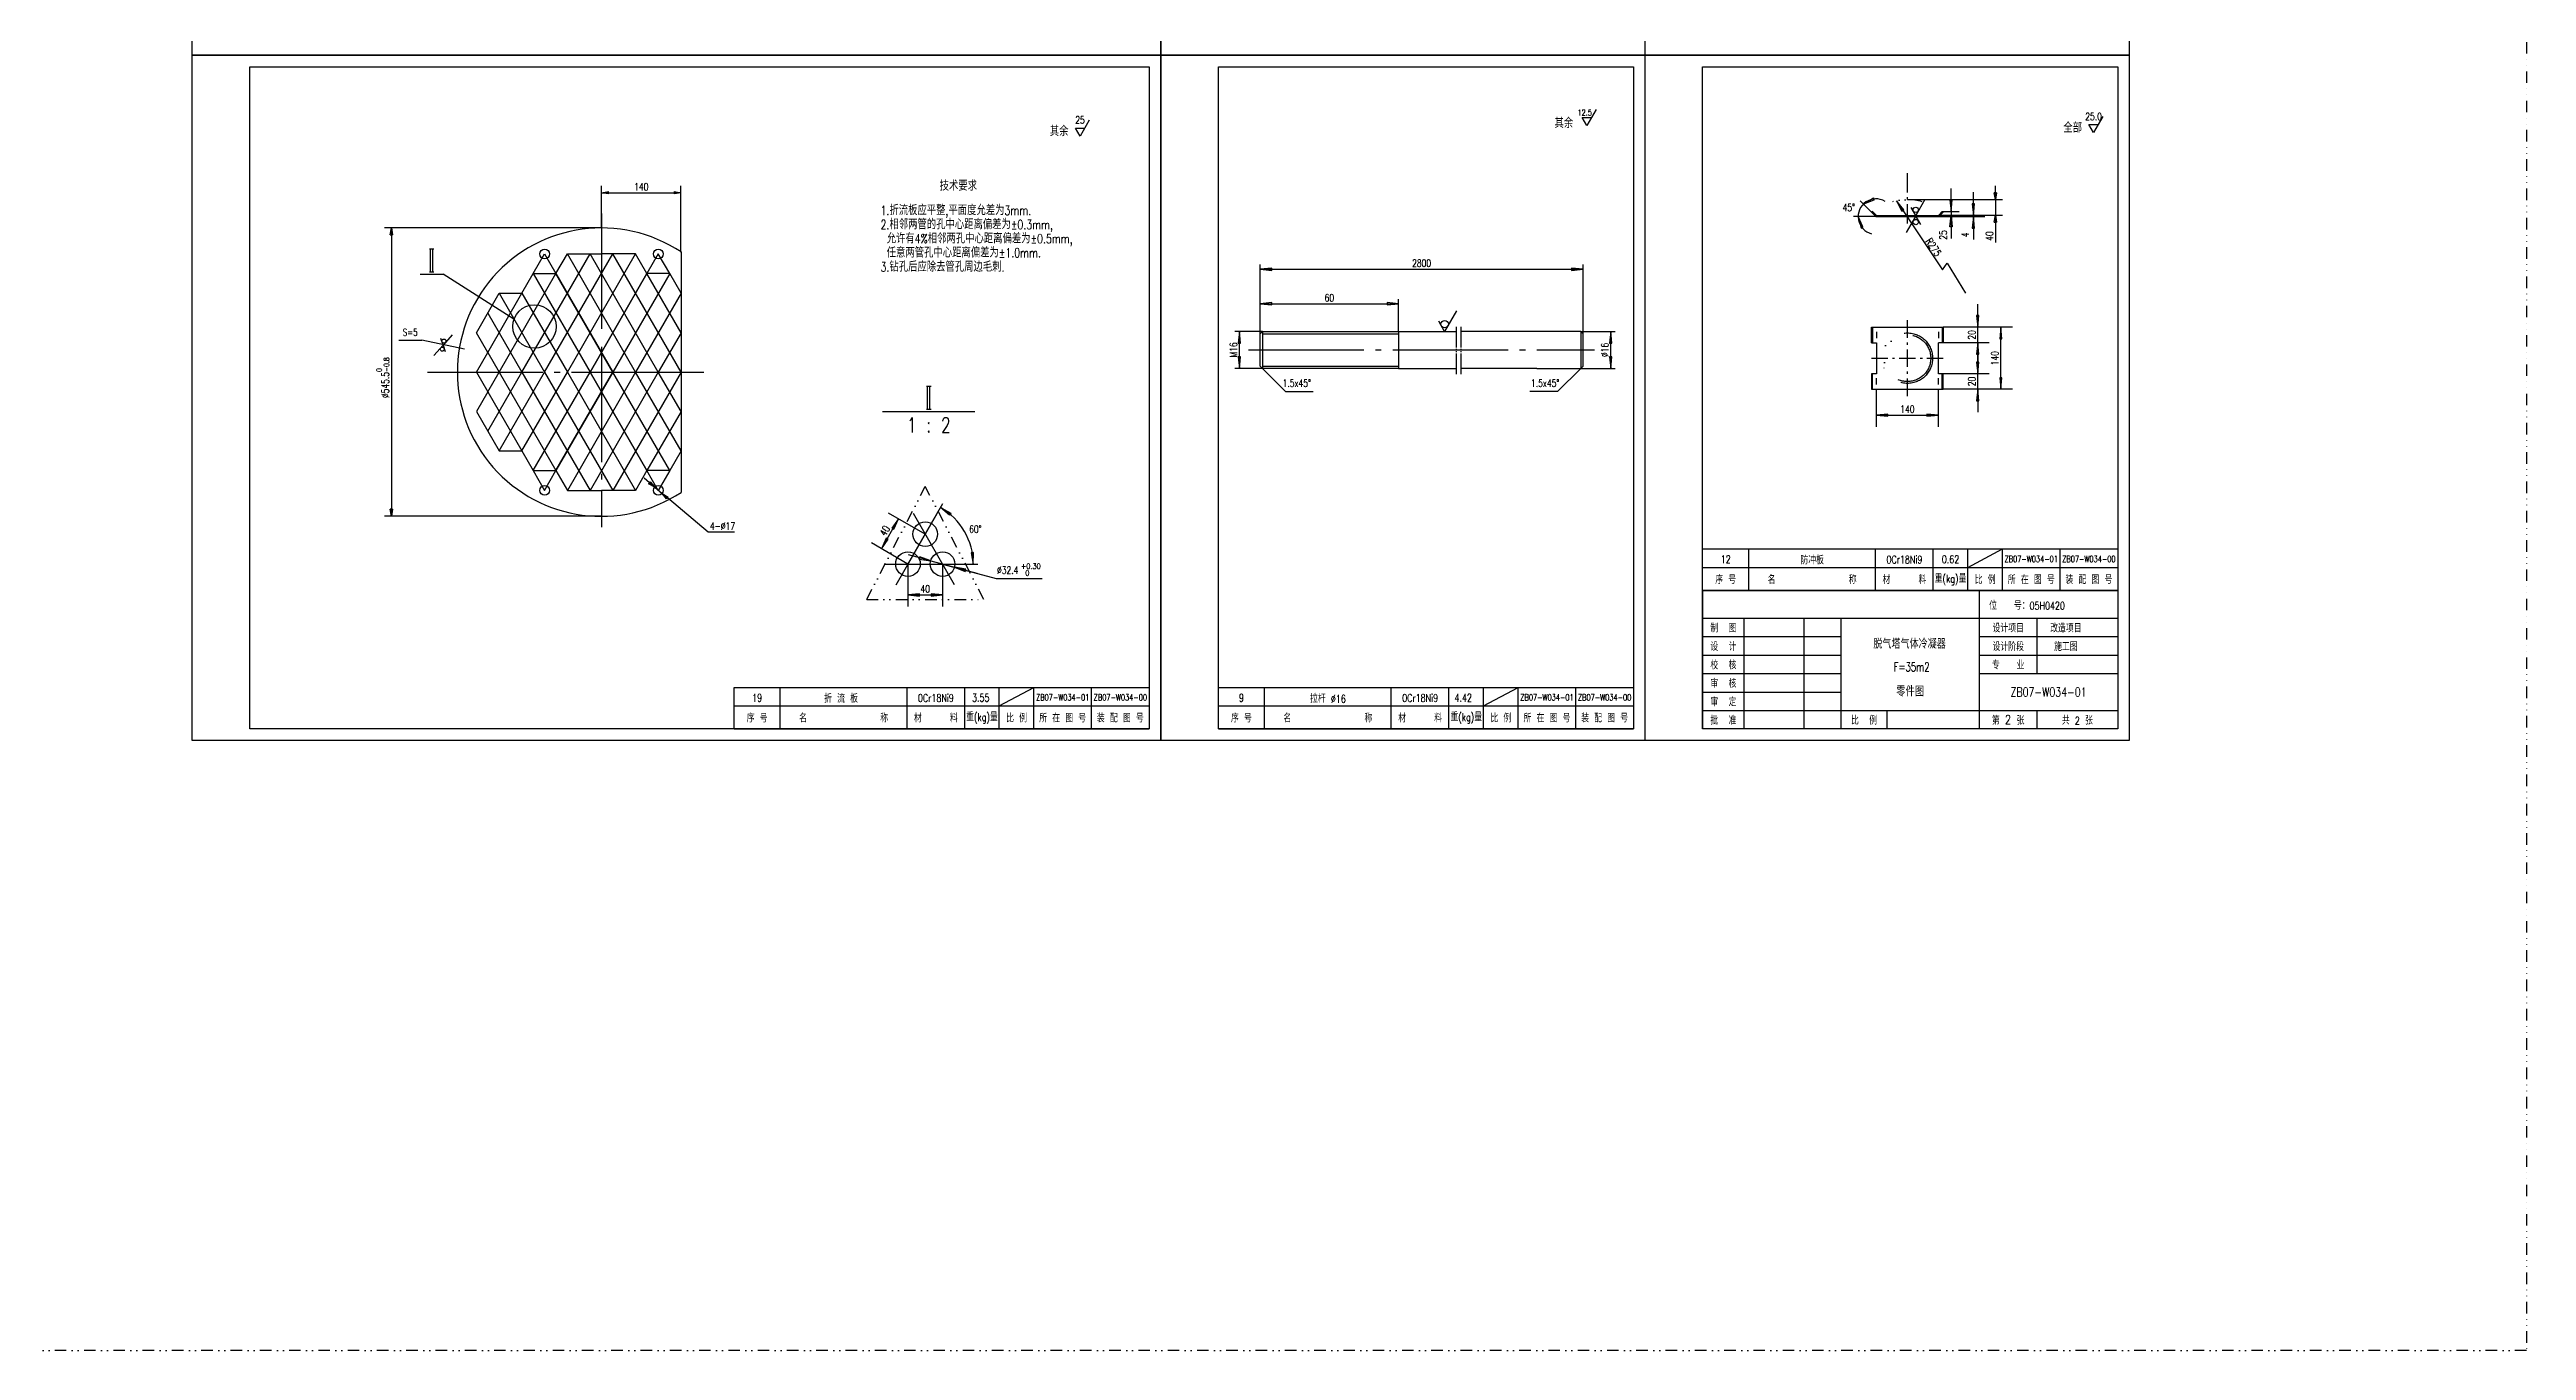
# Model space of a CAD drawing. Header units: millimetres. Extents: x -78 to 2070, y -197 to 1043.
# Drawn here: x 996 to 2070, y -197 to 367 of the extents above; entities that cross this region are included whole.
import ezdxf
from ezdxf.enums import TextEntityAlignment as Align

# ---------------------------------------------------------------- set-up
doc = ezdxf.new("R2010")
doc.units = ezdxf.units.MM
doc.header["$LTSCALE"] = 10
doc.linetypes.add('CENTER', pattern=[6.25, 5, -0.5, 0.25, -0.5])
doc.linetypes.add('DIVIDE', pattern=[1.25, 0.5, -0.25, 0, -0.25, 0, -0.25])
for name, color, linetype in [('1', 2, 'Continuous'), ('2', 1, 'Continuous'), ('4', 2, 'CENTER'), ('6', 6, 'DIVIDE')]:
    doc.layers.add(name, color=color, linetype=linetype)
doc.styles.add('HZ', font='txt', dxfattribs={"width": 0.75, "bigfont": 'hztxt'})
doc.dimstyles.new('机械$0', dxfattribs={"dimtxt": 3.2, "dimasz": 3.001, "dimexe": 3, "dimexo": 0, "dimgap": 1, "dimtad": 1, "dimdsep": 46, "dimtxsty": 'HZ', "dimblk": 'CLOSED', "dimcen": 0, "dimclrd": 256, "dimclre": 256, "dimclrt": 256, "dimadec": 0, "dimazin": 0, "dimtfac": 1, "dimtmove": 0, "dimatfit": 3, "dimldrblk": 'CLOSED', "dimfxl": 0, "dimlwd": -1, "dimlwe": -1, "dimarcsym": 0})
doc.dimstyles.new('机械$3', dxfattribs={"dimtxt": 3.2, "dimasz": 3.001, "dimexe": 3, "dimexo": 0, "dimgap": 1, "dimtad": 1, "dimtoh": 1, "dimdsep": 46, "dimtxsty": 'HZ', "dimblk": 'CLOSED', "dimcen": 0, "dimclrd": 256, "dimclre": 256, "dimclrt": 256, "dimadec": 0, "dimazin": 0, "dimtfac": 1, "dimtmove": 0, "dimatfit": 3, "dimldrblk": 'CLOSED', "dimfxl": 0, "dimlwd": -1, "dimlwe": -1, "dimarcsym": 0})

# ---------------------------------------------------------------- blocks, each defined once
blk = doc.blocks.new('_Closed')
at = {"color": 0, "linetype": 'ByBlock', "lineweight": -2}
for p, q in [((-1, 0.17), (0, 0)), ((-1, 0.17), (-1, -0.17)), ((0, 0), (-1, -0.17)), ((0, 0), (-1, 0))]:
    blk.add_line(p, q, dxfattribs=at)
blk = doc.blocks.new('*D110')
at = {"layer": '1'}
for p, q in [((1801.9, 302), (1843.1, 302)), ((1840.1, 305), (1840.1, 308)), ((1840.1, 302), (1840.1, 295.2)), ((1815.4, 295.2), (1843.1, 295.2)), ((1840.1, 292.2), (1840.1, 283.4))]:
    blk.add_line(p, q, dxfattribs=at)
at = {"layer": 'Defpoints', "color": 0}
for p in [(1801.9, 302), (1840.1, 302), (1815.4, 295.2)]:
    blk.add_point(p, dxfattribs=at)
at = {"layer": '1', "xscale": 3.001, "yscale": 3.001, "zscale": 3.001}
for p, rotation in [((1840.1, 302), 270), ((1840.1, 295.2), 90)]:
    blk.add_blockref('_Closed', p, dxfattribs=dict(at, rotation=rotation))
at = {"layer": '1', "insert": (1837.5, 286.2), "char_height": 3.2, "attachment_point": 5, "rotation": 90, "style": 'HZ'}
blk.add_mtext('40', dxfattribs=at)
blk = doc.blocks.new('*D100')
at = {"layer": '1'}
for p, q in [((1235.6, 289.8), (1141.5, 289.8)), ((1144.5, 286.8), (1144.5, 167.8)), ((1235.6, 164.8), (1141.5, 164.8))]:
    blk.add_line(p, q, dxfattribs=at)
at = {"layer": 'Defpoints', "color": 0}
for p in [(1235.6, 289.8), (1144.5, 164.8), (1235.6, 164.8)]:
    blk.add_point(p, dxfattribs=at)
at = {"layer": '1', "xscale": 3.001, "yscale": 3.001, "zscale": 3.001}
for p, rotation in [((1144.5, 289.8), 90), ((1144.5, 164.8), 270)]:
    blk.add_blockref('_Closed', p, dxfattribs=dict(at, rotation=rotation))
at = {"layer": '1', "insert": (1140.8, 224.8), "char_height": 3.2, "attachment_point": 5, "rotation": 90, "style": 'HZ'}
blk.add_mtext('%%C545.5{\\H0.7x;\\S0^ -0.8;}', dxfattribs=at)
blk = doc.blocks.new('*D113')
at = {"layer": '1'}
for p, q in [((1235.6, 289.7), (1235.6, 308)), ((1238.6, 305), (1267.1, 305)), ((1270.1, 279.3), (1270.1, 308))]:
    blk.add_line(p, q, dxfattribs=at)
at = {"layer": 'Defpoints', "color": 0}
for p in [(1270.1, 305), (1235.6, 289.7), (1270.1, 279.3)]:
    blk.add_point(p, dxfattribs=at)
at = {"layer": '1', "xscale": 3.001, "yscale": 3.001, "zscale": 3.001, "rotation": 180}
blk.add_blockref('_Closed', (1235.6, 305), dxfattribs=at)
at = {"layer": '1', "xscale": 3.001, "yscale": 3.001, "zscale": 3.001}
blk.add_blockref('_Closed', (1270.1, 305), dxfattribs=at)
at = {"layer": '1', "insert": (1252.9, 307.6), "char_height": 3.2, "attachment_point": 5, "style": 'HZ'}
blk.add_mtext('140', dxfattribs=at)
blk = doc.blocks.new('*D114')
at = {"layer": '1'}
for p, q in [((1256.4, 179.2), (1254.1, 181.2)), ((1258.7, 177.3), (1261.9, 174.6)), ((1281.9, 157.9), (1264.2, 172.7)), ((1293.3, 157.9), (1281.9, 157.9))]:
    blk.add_line(p, q, dxfattribs=at)
at = {"layer": 'Defpoints', "color": 0}
for p in [(1258.7, 177.3), (1261.9, 174.6)]:
    blk.add_point(p, dxfattribs=at)
at = {"layer": '1', "xscale": 3.001, "yscale": 3.001, "zscale": 3.001}
for p, rotation in [((1258.7, 177.3), 320.1770966542261), ((1261.9, 174.6), 140.1770966542261)]:
    blk.add_blockref('_Closed', p, dxfattribs=dict(at, rotation=rotation))
at = {"layer": '1', "insert": (1288.1, 160.5), "char_height": 3.2, "attachment_point": 5, "style": 'HZ'}
blk.add_mtext('4-%%C17', dxfattribs=at)

msp = doc.modelspace()

# ---------------------------------------------------------------- linework, layer by layer
at = {"layer": '1'}
for p, q in [((1688.13, 661.556), (1688.13, 67.556)), ((1801.901, 305.103), (1801.902, 313.536)), ((1788.251, 294.67), (1781.418, 301.509)), ((1797.131, 301.51), (1817.131, 271.51)), ((1801.901, 302.103), (1801.901, 303.103)), ((1788.251, 294.67), (1778.583, 294.675)), ((1801.901, 291.67), (1801.901, 300.103)), ((1801.901, 295.17), (1835.551, 295.17)), ((1815.551, 294.67), (1835.551, 294.67)), ((1817.043, 296.862), (1824.359, 296.862)), ((1820.841, 296.862), (1820.841, 295.17)), ((1830.551, 294.67), (1830.551, 295.17)), ((1160.982, 280.676), (1162.982, 280.676)), ((1161.482, 270.676), (1161.482, 280.676)), ((1162.482, 270.676), (1162.482, 280.676)), ((1156.982, 269.676), (1166.982, 269.676)), ((1160.982, 270.676), (1162.982, 270.676)), ((1197.689, 250.217), (1166.982, 269.676)), ((1191.241, 227.223), (1215.896, 269.926)), ((1201.103, 227.223), (1230.689, 278.467)), ((1206.034, 269.926), (1210.965, 278.467)), ((1206.034, 269.926), (1230.689, 227.223)), ((1210.965, 227.223), (1240.551, 278.467)), ((1210.965, 278.467), (1215.896, 269.926)), ((1240.551, 227.223), (1215.896, 269.926)), ((1215.896, 269.926), (1240.551, 227.223)), ((1250.413, 227.223), (1220.827, 278.467)), ((1220.827, 227.223), (1250.413, 278.467)), ((1260.274, 227.223), (1230.689, 278.467)), ((1255.343, 269.926), (1230.689, 227.223)), ((1230.689, 227.223), (1255.343, 269.926)), ((1270.136, 227.223), (1240.551, 278.467)), ((1265.205, 269.926), (1240.551, 227.223)), ((1260.274, 278.467), (1255.343, 269.926)), ((1270.136, 244.304), (1255.343, 269.926)), ((1265.205, 269.926), (1260.274, 278.467)), ((1521.259, 243.839), (1521.259, 273.839)), ((1521.259, 271.839), (1661.259, 271.839)), ((1661.259, 244.839), (1661.259, 273.839)), ((1817.131, 271.51), (1819.131, 274.51)), ((1819.131, 274.51), (1827.131, 261.51)), ((1186.31, 235.763), (1201.103, 261.385)), ((1191.241, 261.385), (1210.965, 227.223)), ((1201.103, 261.385), (1220.827, 227.223)), ((1270.136, 261.385), (1250.413, 227.223)), ((1521.259, 243.839), (1521.259, 258.839)), ((1581.259, 244.839), (1581.259, 258.839)), ((1661.259, 243.839), (1661.259, 259.839)), ((1186.31, 252.845), (1201.103, 227.223)), ((1521.259, 256.839), (1581.259, 256.839)), ((1601.259, 244.839), (1598.674, 249.321)), ((1606.434, 253.799), (1601.259, 244.839)), ((1801.902, 242.089), (1801.902, 249.722)), ((1147.687, 241.016), (1157.687, 241.016)), ((1176.166, 237.191), (1157.687, 241.016)), ((1270.136, 244.304), (1260.274, 227.223)), ((1522.259, 244.839), (1510.259, 244.839)), ((1512.259, 228.839), (1512.259, 244.839)), ((1522.259, 243.839), (1581.259, 243.839)), ((1660.259, 244.839), (1675.259, 244.839)), ((1673.259, 228.839), (1673.259, 244.839)), ((1801.901, 229.455), (1801.902, 237.089)), ((1801.902, 239.089), (1801.902, 240.089)), ((1847.437, 246.722), (1817.437, 246.722)), ((1837.437, 239.997), (1817.437, 239.997)), ((1832.437, 239.997), (1832.437, 246.722)), ((1842.437, 219.822), (1842.437, 246.722)), ((1186.31, 235.763), (1191.241, 227.223)), ((1186.31, 201.601), (1201.103, 227.223)), ((1186.31, 218.682), (1191.241, 227.223)), ((1191.241, 193.06), (1210.965, 227.223)), ((1191.241, 227.223), (1215.896, 184.519)), ((1201.103, 193.06), (1220.827, 227.223)), ((1201.103, 227.223), (1230.689, 175.978)), ((1206.034, 184.519), (1230.689, 227.223)), ((1210.965, 227.223), (1240.551, 175.978)), ((1240.551, 227.223), (1215.896, 184.519)), ((1215.896, 184.519), (1240.551, 227.223)), ((1250.413, 227.223), (1220.827, 175.978)), ((1220.827, 227.223), (1250.413, 175.978)), ((1230.689, 227.223), (1240.551, 227.223)), ((1230.689, 227.223), (1240.551, 227.223)), ((1255.343, 184.519), (1230.689, 227.223)), ((1260.274, 227.223), (1230.689, 175.978)), ((1230.689, 227.223), (1255.343, 184.519)), ((1240.551, 227.223), (1250.413, 227.223)), ((1240.551, 227.223), (1250.413, 227.223)), ((1265.205, 184.519), (1240.551, 227.223)), ((1270.136, 227.223), (1240.551, 175.978)), ((1250.413, 227.223), (1260.274, 227.223)), ((1250.413, 227.223), (1260.274, 227.223)), ((1270.136, 193.06), (1250.413, 227.223)), ((1260.274, 227.223), (1270.136, 227.223)), ((1260.274, 227.223), (1270.136, 227.223)), ((1270.136, 210.141), (1260.274, 227.223)), ((1270.136, 227.223), (1279.998, 227.223)), ((1270.136, 227.223), (1279.998, 227.223)), ((1522.259, 228.839), (1510.259, 228.839)), ((1522.259, 229.839), (1581.259, 229.839)), ((1660.259, 228.839), (1675.259, 228.839)), ((1786.364, 233.272), (1793.389, 233.272)), ((1795.389, 233.272), (1796.389, 233.272)), ((1798.389, 233.272), (1805.413, 233.272)), ((1801.901, 226.455), (1801.901, 227.455)), ((1807.413, 233.272), (1808.413, 233.272)), ((1810.413, 233.272), (1817.437, 233.272)), ((1837.437, 226.547), (1817.437, 226.547)), ((1832.437, 219.822), (1832.437, 226.547)), ((1186.31, 218.682), (1201.103, 193.06)), ((1376.554, 221.115), (1378.554, 221.115)), ((1377.054, 211.115), (1377.054, 221.115)), ((1378.054, 211.115), (1378.054, 221.115)), ((1788.451, 203.568), (1788.451, 219.822)), ((1801.901, 216.822), (1801.901, 224.455)), ((1815.351, 203.568), (1815.351, 219.822)), ((1847.437, 219.822), (1817.437, 219.822)), ((1270.136, 210.141), (1255.343, 184.519)), ((1376.554, 211.115), (1378.554, 211.115)), ((1788.451, 208.568), (1815.351, 208.568)), ((1206.034, 184.519), (1210.965, 175.978)), ((1210.965, 175.978), (1215.896, 184.519)), ((1260.274, 175.978), (1255.343, 184.519)), ((1265.205, 184.519), (1260.274, 175.978)), ((1356.982, 150.671), (1364.482, 163.661)), ((1376.029, 156.995), (1360.152, 166.161)), ((1368.529, 144.004), (1383.701, 170.271)), ((1368.529, 144.004), (1352.652, 153.171)), ((1733.13, 132.556), (1733.13, 150.556)), ((1788.13, 132.556), (1788.13, 150.556)), ((1813.13, 132.556), (1813.13, 150.556)), ((1828.13, 132.556), (1828.13, 150.556)), ((1828.13, 142.556), (1843.13, 150.556)), ((1843.13, 132.556), (1843.13, 150.556)), ((1868.13, 132.556), (1868.13, 150.556)), ((1368.529, 144.004), (1368.529, 125.671)), ((1368.529, 144.004), (1398.862, 144.004)), ((1378.377, 145.385), (1388.681, 142.624)), ((1383.529, 144.004), (1383.529, 125.671)), ((1383.529, 144.004), (1406.711, 137.793)), ((1713.13, 142.556), (1893.13, 142.556)), ((1368.529, 130.671), (1383.529, 130.671)), ((1406.711, 137.793), (1426.711, 137.793)), ((1416.229, 137.793), (1424.586, 137.793)), ((1893.13, 132.556), (1713.13, 132.556)), ((1893.13, 132.556), (1713.13, 132.556)), ((1833.13, 72.556), (1833.13, 132.556)), ((1713.13, 120.556), (1893.13, 120.556)), ((1731.13, 72.556), (1731.13, 120.556)), ((1757.13, 72.556), (1757.13, 120.556)), ((1773.13, 72.556), (1773.13, 120.556)), ((1858.13, 96.556), (1858.13, 120.556)), ((1713.13, 112.556), (1773.13, 112.556)), ((1833.13, 112.556), (1893.13, 112.556)), ((1713.13, 104.556), (1773.13, 104.556)), ((1833.13, 104.556), (1893.13, 104.556)), ((1313.13, 72.556), (1313.13, 90.556)), ((1368.13, 72.556), (1368.13, 90.556)), ((1393.13, 72.556), (1393.13, 90.556)), ((1408.13, 72.556), (1408.13, 90.556)), ((1408.13, 82.556), (1423.13, 90.556)), ((1423.13, 72.556), (1423.13, 90.556)), ((1448.13, 72.556), (1448.13, 90.556)), ((1523.13, 72.556), (1523.13, 90.556)), ((1578.13, 72.556), (1578.13, 90.556)), ((1603.13, 72.556), (1603.13, 90.556)), ((1618.13, 72.556), (1618.13, 90.556)), ((1618.13, 82.556), (1633.13, 90.556)), ((1633.13, 72.556), (1633.13, 90.556)), ((1658.13, 72.556), (1658.13, 90.556)), ((1713.13, 96.556), (1773.13, 96.556)), ((1713.13, 88.556), (1773.13, 88.556)), ((1833.13, 96.556), (1893.13, 96.556)), ((1293.13, 82.556), (1473.13, 82.556)), ((1503.13, 82.556), (1683.13, 82.556)), ((1713.13, 80.556), (1893.13, 80.556)), ((1793.13, 72.556), (1793.13, 80.556)), ((1858.13, 72.556), (1858.13, 80.556))]:
    msp.add_line(p, q, dxfattribs=at)
for points in [[(1058.13, 364.556), (1058.13, 661.556), (1478.13, 661.556), (1478.13, 364.556)], [(1478.13, 364.556), (1478.13, 661.556), (1898.13, 661.556), (1898.13, 364.556)], [(1058.13, 67.556), (1058.13, 364.556), (1478.13, 364.556), (1478.13, 67.556)], [(1478.13, 67.556), (1478.13, 364.556), (1898.13, 364.556), (1898.13, 67.556)], [(1782.831, 300.094), (1787.267, 302.778), (1787.387, 301.785)], [(1780.583, 294.674), (1781.817, 289.638), (1782.604, 290.254)], [(1382.7, 168.539), (1387.115, 166.048), (1386.47, 165.284)], [(1396.862, 144.004), (1396.913, 149.073), (1395.929, 148.897)]]:
    msp.add_lwpolyline(points, close=True, dxfattribs=at)
for points in [[(1447.13, 336.485), (1443.13, 329.556), (1441.13, 333.021), (1445.13, 333.021)], [(1666.926, 341.049), (1662.926, 334.121), (1660.926, 337.585), (1664.926, 337.585)], [(1886.655, 338.017), (1882.655, 331.089), (1880.655, 334.553), (1884.655, 334.553)], [(1886.655, 338.017), (1882.655, 331.089), (1880.655, 334.553), (1884.655, 334.553)], [(1797.131, 301.51), (1799.488, 297.073), (1800.32, 297.627), (1797.131, 301.51)], [(1809.551, 302.098), (1805.551, 295.17), (1803.551, 298.634)], [(1820.841, 296.862), (1821.341, 301.862), (1820.341, 301.862), (1820.841, 296.862), (1820.841, 306.862)], [(1830.551, 295.17), (1831.051, 300.17), (1830.051, 300.17), (1830.551, 295.17), (1830.551, 305.17)], [(1801.551, 287.741), (1805.551, 294.67), (1807.551, 291.206)], [(1820.841, 295.17), (1821.341, 290.17), (1820.341, 290.17), (1820.841, 295.17), (1820.841, 285.17)], [(1830.551, 294.67), (1830.051, 289.67), (1831.051, 289.67), (1830.551, 294.67), (1830.551, 284.67)], [(1521.259, 271.839), (1526.259, 271.339), (1526.259, 272.339), (1521.259, 271.839)], [(1661.259, 271.839), (1656.259, 272.339), (1656.259, 271.339), (1661.259, 271.839)], [(1521.259, 256.839), (1526.259, 256.339), (1526.259, 257.339), (1521.259, 256.839)], [(1581.259, 256.839), (1576.259, 257.339), (1576.259, 256.339), (1581.259, 256.839)], [(1832.437, 246.722), (1832.937, 251.722), (1831.937, 251.722), (1832.437, 246.722), (1832.437, 256.722)], [(1162.936, 234.466), (1166.927, 238.946), (1167.869, 236.098)], [(1170.918, 243.426), (1166.927, 238.946), (1165.985, 241.794)], [(1512.259, 244.839), (1511.759, 239.839), (1512.759, 239.839), (1512.259, 244.839)], [(1673.259, 244.839), (1672.759, 239.839), (1673.759, 239.839), (1673.259, 244.839)], [(1832.437, 239.997), (1831.937, 234.997), (1832.937, 234.997), (1832.437, 239.997), (1832.437, 229.997)], [(1832.437, 226.547), (1832.937, 231.547), (1831.937, 231.547), (1832.437, 226.547), (1832.437, 236.547)], [(1842.437, 246.722), (1841.937, 241.722), (1842.937, 241.722), (1842.437, 246.722)], [(1512.259, 228.839), (1512.759, 233.839), (1511.759, 233.839), (1512.259, 228.839)], [(1522.259, 228.839), (1532.259, 218.839), (1544.259, 218.839)], [(1660.259, 228.839), (1650.259, 218.839), (1638.259, 218.839)], [(1673.259, 228.839), (1673.759, 233.839), (1672.759, 233.839), (1673.259, 228.839)], [(1832.437, 219.822), (1831.937, 214.822), (1832.937, 214.822), (1832.437, 219.822), (1832.437, 209.822)], [(1842.437, 219.822), (1842.937, 224.822), (1841.937, 224.822), (1842.437, 219.822)], [(1788.451, 208.568), (1793.451, 208.068), (1793.451, 209.068), (1788.451, 208.568)], [(1815.351, 208.568), (1810.351, 209.068), (1810.351, 208.068), (1815.351, 208.568)], [(1364.482, 163.661), (1361.549, 159.581), (1362.415, 159.081), (1364.482, 163.661)], [(1356.982, 150.671), (1359.915, 154.751), (1359.049, 155.251), (1356.982, 150.671)], [(1378.377, 145.385), (1373.677, 147.162), (1373.418, 146.196), (1378.377, 145.385), (1368.718, 147.973)], [(1388.681, 142.624), (1393.381, 140.847), (1393.64, 141.813), (1388.681, 142.624), (1398.34, 140.036)], [(1368.529, 130.671), (1373.529, 130.171), (1373.529, 131.171), (1368.529, 130.671)], [(1383.529, 130.671), (1378.529, 131.171), (1378.529, 130.171), (1383.529, 130.671)]]:
    msp.add_lwpolyline(points, dxfattribs=at)
for centre, radius in [((1805.551, 297.57), 1.155), ((1805.551, 292.27), 1.155), ((1206.539, 247.002), 9.415), ((1601.26, 248.039), 1.6), ((1166.562, 237.183), 0.866), ((1167.292, 240.709), 0.866)]:
    msp.add_circle(centre, radius, dxfattribs=at)
for centre, radius, start, end in [((1788.251, 294.67), 7.668, 58.884201, 256.115784), ((1368.529, 144.004), 28.333, 0, 60)]:
    msp.add_arc(centre, radius, start, end, dxfattribs=at)
at = {"layer": '2'}
for p, q in [((1786.758, 296.862), (1786.364, 296.556)), ((1786.364, 296.556), (1788.251, 294.67)), ((1786.758, 296.862), (1788.451, 295.17)), ((1788.251, 294.67), (1815.551, 294.67)), ((1788.451, 295.17), (1815.351, 295.17)), ((1815.351, 295.17), (1817.043, 296.862)), ((1815.551, 294.67), (1817.437, 296.556)), ((1817.043, 296.862), (1817.437, 296.556)), ((1270.136, 279.327), (1270.136, 175.118)), ((1522.259, 244.839), (1522.259, 228.839)), ((1581.259, 244.839), (1606.259, 244.839)), ((1641.259, 244.839), (1608.259, 244.839)), ((1660.259, 244.839), (1641.259, 244.839)), ((1660.259, 244.839), (1660.259, 228.839)), ((1661.259, 243.839), (1660.259, 244.839)), ((1661.259, 229.839), (1661.259, 243.839)), ((1786.364, 246.722), (1817.437, 246.722)), ((1786.364, 239.997), (1786.364, 246.722)), ((1786.364, 239.997), (1788.451, 239.997)), ((1786.758, 246.722), (1786.758, 239.997)), ((1788.451, 244.722), (1788.451, 241.997)), ((1788.451, 239.997), (1788.451, 226.547)), ((1815.351, 244.722), (1815.351, 241.997)), ((1817.437, 239.997), (1815.351, 239.997)), ((1815.351, 226.547), (1815.351, 239.997)), ((1817.043, 246.722), (1817.043, 239.997)), ((1817.437, 246.722), (1817.437, 239.997)), ((1581.259, 228.839), (1606.259, 228.839)), ((1641.259, 228.839), (1608.259, 228.839)), ((1641.259, 228.839), (1660.259, 228.839)), ((1660.259, 228.839), (1661.259, 229.839)), ((1786.364, 226.547), (1786.364, 219.822)), ((1788.451, 226.547), (1786.364, 226.547)), ((1786.758, 219.822), (1786.758, 226.547)), ((1817.437, 226.547), (1815.351, 226.547)), ((1817.043, 219.822), (1817.043, 226.547)), ((1817.437, 219.822), (1817.437, 226.547)), ((1786.364, 219.822), (1817.437, 219.822)), ((1788.451, 221.822), (1788.451, 224.547)), ((1815.351, 221.822), (1815.351, 224.547)), ((1357.554, 210.115), (1397.554, 210.115)), ((1713.13, 150.556), (1893.13, 150.556)), ((1503.13, 72.556), (1503.13, 132.556)), ((1713.13, 132.556), (1893.13, 132.556)), ((1713.13, 132.556), (1713.13, 72.556)), ((1713.13, 132.556), (1893.13, 132.556)), ((1713.13, 132.556), (1893.13, 132.556)), ((1713.13, 132.556), (1893.13, 132.556)), ((1713.13, 132.556), (1893.13, 132.556)), ((1713.13, 132.556), (1893.13, 132.556)), ((1713.13, 132.556), (1893.13, 132.556)), ((1893.13, 132.556), (1893.13, 72.556)), ((1293.13, 90.556), (1473.13, 90.556)), ((1293.13, 72.556), (1293.13, 90.556)), ((1503.13, 90.556), (1683.13, 90.556)), ((1503.13, 72.556), (1503.13, 90.556)), ((1293.13, 72.556), (1473.13, 72.556)), ((1503.13, 72.556), (1683.13, 72.556))]:
    msp.add_line(p, q, dxfattribs=at)
for points in [[(1083.13, 72.556), (1083.13, 359.556), (1473.13, 359.556), (1473.13, 72.556)], [(1503.13, 72.556), (1503.13, 359.556), (1683.13, 359.556), (1683.13, 72.556)], [(1713.13, 72.556), (1713.13, 359.556), (1893.13, 359.556), (1893.13, 72.556)], [(1521.259, 243.839), (1522.259, 244.839), (1581.259, 244.839), (1581.259, 228.839), (1522.259, 228.839), (1521.259, 229.839)]]:
    msp.add_lwpolyline(points, close=True, dxfattribs=at)
for points in [[(1181.379, 227.223), (1186.31, 235.763), (1181.379, 244.304), (1191.241, 261.385), (1201.103, 261.385), (1206.034, 269.926), (1215.896, 269.926), (1220.827, 278.467), (1235.62, 278.467)], [(1270.136, 261.385), (1265.205, 269.926), (1255.343, 269.926), (1250.413, 278.467), (1235.62, 278.467)], [(1181.379, 227.223), (1186.31, 218.682), (1181.379, 210.141), (1191.241, 193.06), (1201.103, 193.06), (1206.034, 184.519), (1215.896, 184.519), (1220.827, 175.978), (1235.62, 175.978)], [(1270.136, 193.06), (1265.205, 184.519), (1255.343, 184.519), (1250.413, 175.978), (1235.62, 175.978)], [(1270.136, 193.06), (1265.205, 184.519), (1255.343, 184.519), (1250.413, 175.978), (1235.62, 175.978)]]:
    msp.add_lwpolyline(points, dxfattribs=at)
for centre, radius in [((1210.965, 278.467), 2.096), ((1260.274, 278.467), 2.096), ((1210.965, 175.978), 2.096), ((1260.274, 175.978), 2.096), ((1376.029, 156.995), 5.333), ((1368.529, 144.004), 5.333), ((1383.529, 144.004), 5.333)]:
    msp.add_circle(centre, radius, dxfattribs=at)
msp.add_arc((1235.62, 227.223), 62.5, 56.477236, 303.522764, dxfattribs=at)
at = {"layer": '4'}
for p, q in [((1235.62, 295.948), (1235.62, 241.345)), ((1235.62, 238.145), (1235.62, 160.005)), ((1516.259, 236.839), (1666.259, 236.839)), ((1160.178, 227.223), (1268.906, 227.223)), ((1363.362, 135.055), (1381.196, 165.944)), ((1388.696, 135.055), (1370.862, 165.944)), ((1358.196, 144.004), (1393.862, 144.004))]:
    msp.add_line(p, q, dxfattribs=at)
at = {"layer": '6'}
for p, q in [((1606.257, 236.339), (1606.257, 235.839)), ((1606.258, 237.339), (1606.258, 236.839)), ((1608.257, 236.339), (1608.257, 235.839)), ((1608.258, 237.339), (1608.258, 236.839)), ((1350.631, 128.671), (1376.029, 177.661)), ((1401.427, 128.671), (1376.029, 177.661)), ((1350.631, 128.671), (1401.427, 128.671))]:
    msp.add_line(p, q, dxfattribs=at)
at = {"layer": '6', "ltscale": 2}
for p, q in [((1606.259, 246.839), (1606.258, 237.839)), ((1608.259, 246.839), (1608.258, 237.839)), ((1606.257, 235.339), (1606.256, 226.339)), ((1608.257, 235.339), (1608.256, 226.339))]:
    msp.add_line(p, q, dxfattribs=at)
at = {"layer": '6'}
msp.add_lwpolyline([(-77.797, 1043.386), (2070.367, 1043.386), (2070.367, -196.857), (-77.797, -196.857)], close=True, dxfattribs=at)
at = {"layer": '6', "ltscale": 4}
for radius in [10.95, 10.15]:
    msp.add_circle((1801.901, 233.272), radius, dxfattribs=at)
at = {"layer": '6'}
msp.add_arc((1801.901, 276.97), 25, 75, 105, dxfattribs=at)

# ---------------------------------------------------------------- texts
at = {"layer": '1', "style": 'HZ', "width": 0.75}
for s, height, p in [('其余', 4, (1438.13, 329.556)), ('其余', 4, (1656.992, 333.079)), ('全部', 4, (1877.655, 331.089)), ('全部', 4, (1877.655, 331.089)), ('45%%d', 3.2, (1779.169, 297.008))]:
    msp.add_text(s, height=height, dxfattribs=at).set_placement(p, align=Align.RIGHT)
for s, height, p in [('25', 3.2, (1443.13, 334.956)), ('12.5', 2.5, (1661.992, 338.479)), ('25.0', 3.2, (1882.655, 336.489)), ('25.0', 3.2, (1882.655, 336.489)), ('2800', 3.2, (1591.259, 272.839)), ('60', 3.2, (1551.259, 257.839)), ('S=5', 3.04, (1152.686, 243.017)), ('1 : 2', 6.4, (1377.554, 201.115)), ('140', 3.2, (1801.901, 209.568)), ('40', 3.2, (1376.029, 131.671))]:
    msp.add_text(s, height=height, dxfattribs=at).set_placement(p, align=Align.CENTER)
for s, height, p in [('技术要求', 4, (1382.277, 305.917)), ('2.相邻两管的孔中心距离偏差为%%p0.3mm,', 4, (1356.638, 289.202)), ('1.折流板应平整,平面度允差为3mm.', 4, (1356.638, 295.327)), (' 任意两管孔中心距离偏差为%%p1.0mm.', 4, (1356.638, 276.952)), (' 允许有4%相邻两孔中心距离偏差为%%P0.5mm,', 4, (1356.638, 283.077)), ('3.钻孔后应除去管孔周边毛刺.', 4, (1356.638, 270.827)), ('1.5x45%%d', 3.2, (1531.004, 220.839)), ('1.5x45%%d', 3.2, (1638.714, 220.839)), ('60%%d', 3.2, (1395.067, 157.569)), ('%%C32.4', 3.2, (1407.144, 139.793)), ('+0.30', 2.4, (1417.482, 141.893)), (' 0', 2.4, (1417.482, 138.993)), ('ZB07-W034-01', 2.8, (1844.071, 144.848)), ('ZB07-W034-00', 2.8, (1869.071, 144.848)), ('ZB07-W034-01', 2.8, (1424.071, 84.848)), ('ZB07-W034-00', 2.8, (1449.071, 84.848)), ('ZB07-W034-01', 2.8, (1634.071, 84.848)), ('ZB07-W034-00', 2.8, (1659.071, 84.848))]:
    msp.add_text(s, height=height, dxfattribs=at).set_placement(p)
for s, rotation, p in [('R275', 303.69, (1811.906, 280.506)), ('25', 90, (1819.022, 286.67)), ('4', 90, (1828.551, 286.67)), ('M16', 90, (1511.259, 236.839)), ('%%C16', 90, (1672.259, 236.839)), ('20', 90, (1831.437, 243.36)), ('140', 90, (1841.437, 233.272)), ('20', 90, (1831.437, 223.185)), ('40', 60, (1359.866, 157.666))]:
    msp.add_text(s, height=3.2, rotation=rotation, dxfattribs=at).set_placement(p, align=Align.CENTER)
at = {"layer": '1', "style": 'HZ'}
for s, height, width, p in [('12', 3.36, 0.75, (1723.13, 146.056)), ('防冲板', 3.36, 0.75, (1760.63, 146.056)), ('0Cr18Ni9', 3.36, 0.75, (1800.63, 146.056)), ('重(kg)量', 3.36, 0.75, (1820.63, 137.556)), ('0.62', 3.36, 0.75, (1820.63, 146.056)), ('序 号', 3.36, 0.75, (1723.13, 137.556)), ('名             称', 3.36, 0.75, (1760.63, 137.556)), ('材     料', 3.36, 0.75, (1800.63, 137.556)), ('比 例', 3.36, 0.75, (1835.63, 137.556)), ('所 在 图 号', 3.36, 0.75, (1855.63, 137.556)), ('装 配 图 号', 3.36, 0.75, (1880.63, 137.556)), ('制  图', 3.36, 0.75, (1722.13, 116.556)), ('位   号：05H0420', 3.36, 0.75, (1853.804, 126.405)), ('设计项目', 3.36, 0.75, (1845.63, 116.556)), ('改造项目', 3.36, 0.75, (1870.63, 116.556)), ('设  计', 3.36, 0.75, (1722.13, 108.556)), ('脱气塔气体冷凝器', 3.875, 0.75, (1802.849, 109.777)), ('设计阶段', 3.36, 0.75, (1845.63, 108.556)), ('施工图', 3.36, 0.75, (1870.63, 108.556)), ('校  核', 3.36, 0.75, (1722.13, 100.556)), ('F=35m2', 3.8858, 0.7, (1803.758, 99.469)), ('专   业', 3.36, 0.75, (1845.63, 100.556)), ('19', 3.36, 0.75, (1303.13, 86.056)), ('折 流 板 ', 3.36, 0.75, (1340.63, 86.056)), ('0Cr18Ni9', 3.36, 0.75, (1380.63, 86.056)), ('3.55', 3.36, 0.75, (1400.093, 86.056)), ('9', 3.36, 0.75, (1513.13, 86.056)), ('拉杆 %%c16', 3.36, 0.75, (1550.63, 86.056)), ('0Cr18Ni9', 3.36, 0.75, (1590.63, 86.056)), ('4.42', 3.36, 0.75, (1609.308, 86.056)), ('审  核', 3.36, 0.75, (1722.13, 92.556)), ('审  定', 3.36, 0.75, (1722.13, 84.556)), ('零件图', 4, 0.75, (1803.13, 89.092)), ('ZB07-W034-01', 4, 0.75, (1863.13, 88.556)), ('序 号', 3.36, 0.75, (1303.13, 77.556)), ('名             称', 3.36, 0.75, (1340.63, 77.556)), ('材     料', 3.36, 0.75, (1380.63, 77.556)), ('重(kg)量', 3.36, 0.75, (1400.63, 77.556)), ('比 例', 3.36, 0.75, (1415.63, 77.556)), ('所 在 图 号', 3.36, 0.75, (1435.63, 77.556)), ('装 配 图 号', 3.36, 0.75, (1460.63, 77.556)), ('序 号', 3.36, 0.75, (1513.13, 77.556)), ('名             称', 3.36, 0.75, (1550.63, 77.556)), ('材     料', 3.36, 0.75, (1590.63, 77.556)), ('重(kg)量', 3.36, 0.75, (1610.63, 77.556)), ('比 例', 3.36, 0.75, (1625.63, 77.556)), ('所 在 图 号', 3.36, 0.75, (1645.63, 77.556)), ('装 配 图 号', 3.36, 0.75, (1670.63, 77.556)), ('批  准', 3.36, 0.75, (1722.13, 76.556)), ('比  例', 3.36, 0.75, (1783.13, 76.556)), ('第   张', 3.36, 0.75, (1845.63, 76.556)), ('2', 4, 0.75, (1845.541, 76.556)), ('共 2 张', 3.36, 0.75, (1875.63, 76.556))]:
    msp.add_text(s, height=height, dxfattribs=dict(at, width=width)).set_placement(p, align=Align.MIDDLE)

# ---------------------------------------------------------------- dimensions: what is measured, and where the dimension line sits
at = {"layer": '1'}
dim = msp.add_linear_dim(base=(1270.136, 304.962), p1=(1235.62, 289.723), p2=(1270.136, 279.327), text='140', dimstyle='机械$0', dxfattribs=at)
dim.commit()
dim.dimension.update_dxf_attribs({"geometry": '*D113', "text_midpoint": (1252.878, 307.562)})
for base, p1, p2, text, picture, middle in [((1840.07, 301.97), (1815.351, 295.17), (1801.901, 301.97), '40', '*D110', (1840.07, 286.168)), ((1144.452, 164.776), (1235.62, 289.776), (1235.62, 164.776), '%%C545.5{\\H0.7x;\\S0^ -0.8;}', '*D100', (1144.452, 224.779))]:
    dim = msp.add_linear_dim(base=base, p1=p1, p2=p2, angle=90, text=text, dimstyle='机械$0', dxfattribs=at)
    dim.commit()
    dim.dimension.update_dxf_attribs({"geometry": picture, "text_midpoint": middle, "dimtype": 160})
dim = msp.add_diameter_dim_2p(p1=(1258.665, 177.321), p2=(1261.884, 174.636), text='4-%%C17', dimstyle='机械$3', dxfattribs=at)
dim.commit()
dim.dimension.update_dxf_attribs({"geometry": '*D114', "text_midpoint": (1288.123, 157.927), "dimtype": 163})

doc.saveas('drawing.dxf')
